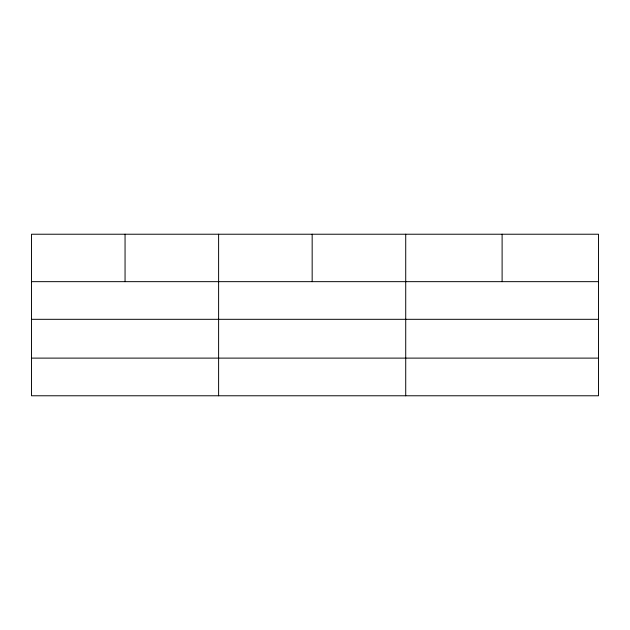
<?xml version="1.0" encoding="UTF-8"?>
<svg xmlns="http://www.w3.org/2000/svg" width="630" height="630" viewBox="0 0 630 630"><rect width="100%" height="100%" fill="white"/><g stroke="black" fill="none" stroke-linecap="round" stroke-linejoin="round"><path stroke-width="0.94" d="M598.5 319.315L598.5 234.226L31.5 234.226L31.5 395.774L598.5 395.774L598.5 319.315L31.5 319.315M31.5 281.657L598.5 281.657M31.5 358.116L598.5 358.116M502.11 234.226L502.11 281.657M405.72 234.226L405.72 395.774M312.165 234.226L312.165 281.657M218.61 234.226L218.61 395.774M125.055 234.226L125.055 281.657"/></g></svg>
